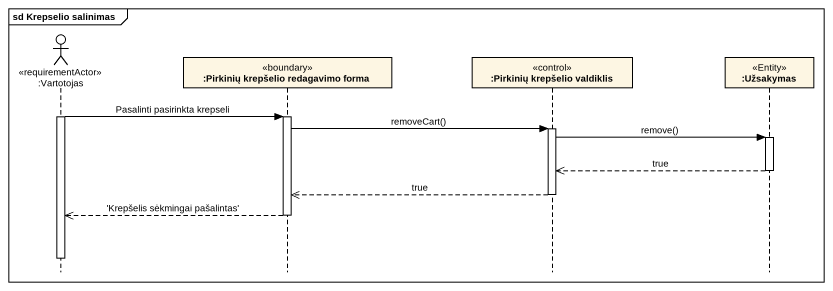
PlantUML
@startuml
mainframe sd Krepselio salinimas
hide footbox
actor ":Vartotojas" as Vartotojas <<requirementActor>>
participant ":Pirkinių krepšelio redagavimo forma" as Pirkinių_krepšelio <<boundary>>
participant ":Pirkinių krepšelio valdiklis" as Pirkinių_krepšelio_valdiklis <<control>>
participant ":Užsakymas" as Užsakymas <<Entity>>

activate Vartotojas
Vartotojas -> Pirkinių_krepšelio : Pasalinti pasirinkta krepseli
activate Pirkinių_krepšelio
Pirkinių_krepšelio -> Pirkinių_krepšelio_valdiklis : removeCart()
activate Pirkinių_krepšelio_valdiklis
Pirkinių_krepšelio_valdiklis -> Užsakymas : remove()
activate Užsakymas
Užsakymas -->> Pirkinių_krepšelio_valdiklis : true
deactivate Užsakymas
Pirkinių_krepšelio_valdiklis -->> Pirkinių_krepšelio : true
deactivate Pirkinių_krepšelio_valdiklis
Pirkinių_krepšelio -->> Vartotojas : 'Krepšelis sėkmingai pašalintas'
deactivate Pirkinių_krepšelio
deactivate Vartotojas
@enduml
